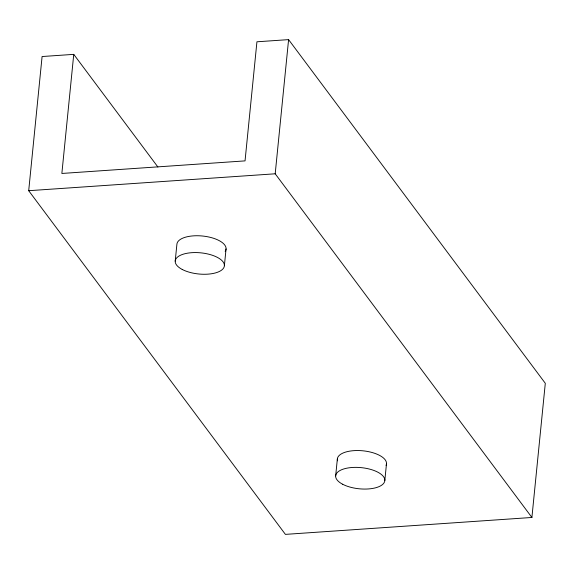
<?xml version="1.0" encoding="UTF-8"?>
<svg xmlns="http://www.w3.org/2000/svg" width="574" height="574" viewBox="0 0 574 574"><rect width="100%" height="100%" fill="white"/><g stroke="black" fill="none" stroke-linecap="round" stroke-linejoin="round"><path stroke-width="0.86" d="M73.752 54.358L61.863 173.456L245.041 160.885L256.93 41.794L288.593 39.62L545.3 383.296L531.904 517.468L285.407 534.38L28.7 190.704L42.096 56.532L73.752 54.358L157.893 167.005M175.214 261.105L176.9 244.28A24.689 10.626 5.7 0 1 205.176 236.344A24.689 10.626 5.7 0 1 225.166 251.383M224.377 265.74L226.056 248.915M531.904 517.468L275.197 173.793L288.593 39.62M335.661 475.903L337.34 459.071M384.817 480.531L386.496 463.706M28.7 190.704L275.197 173.793M337.541 460.807A24.689 10.626 5.7 0 1 362.66 450.784A24.689 10.626 5.7 0 1 386.058 465.378M342.678 484.262A24.689 10.626 5.7 0 0 383.927 483.007A24.689 10.626 5.7 0 0 354.115 467.387A24.689 10.626 5.7 0 0 342.678 484.262M182.238 269.464A24.689 10.626 5.7 0 0 223.487 268.209A24.689 10.626 5.7 0 0 193.675 252.589A24.689 10.626 5.7 0 0 182.238 269.464"/></g></svg>
